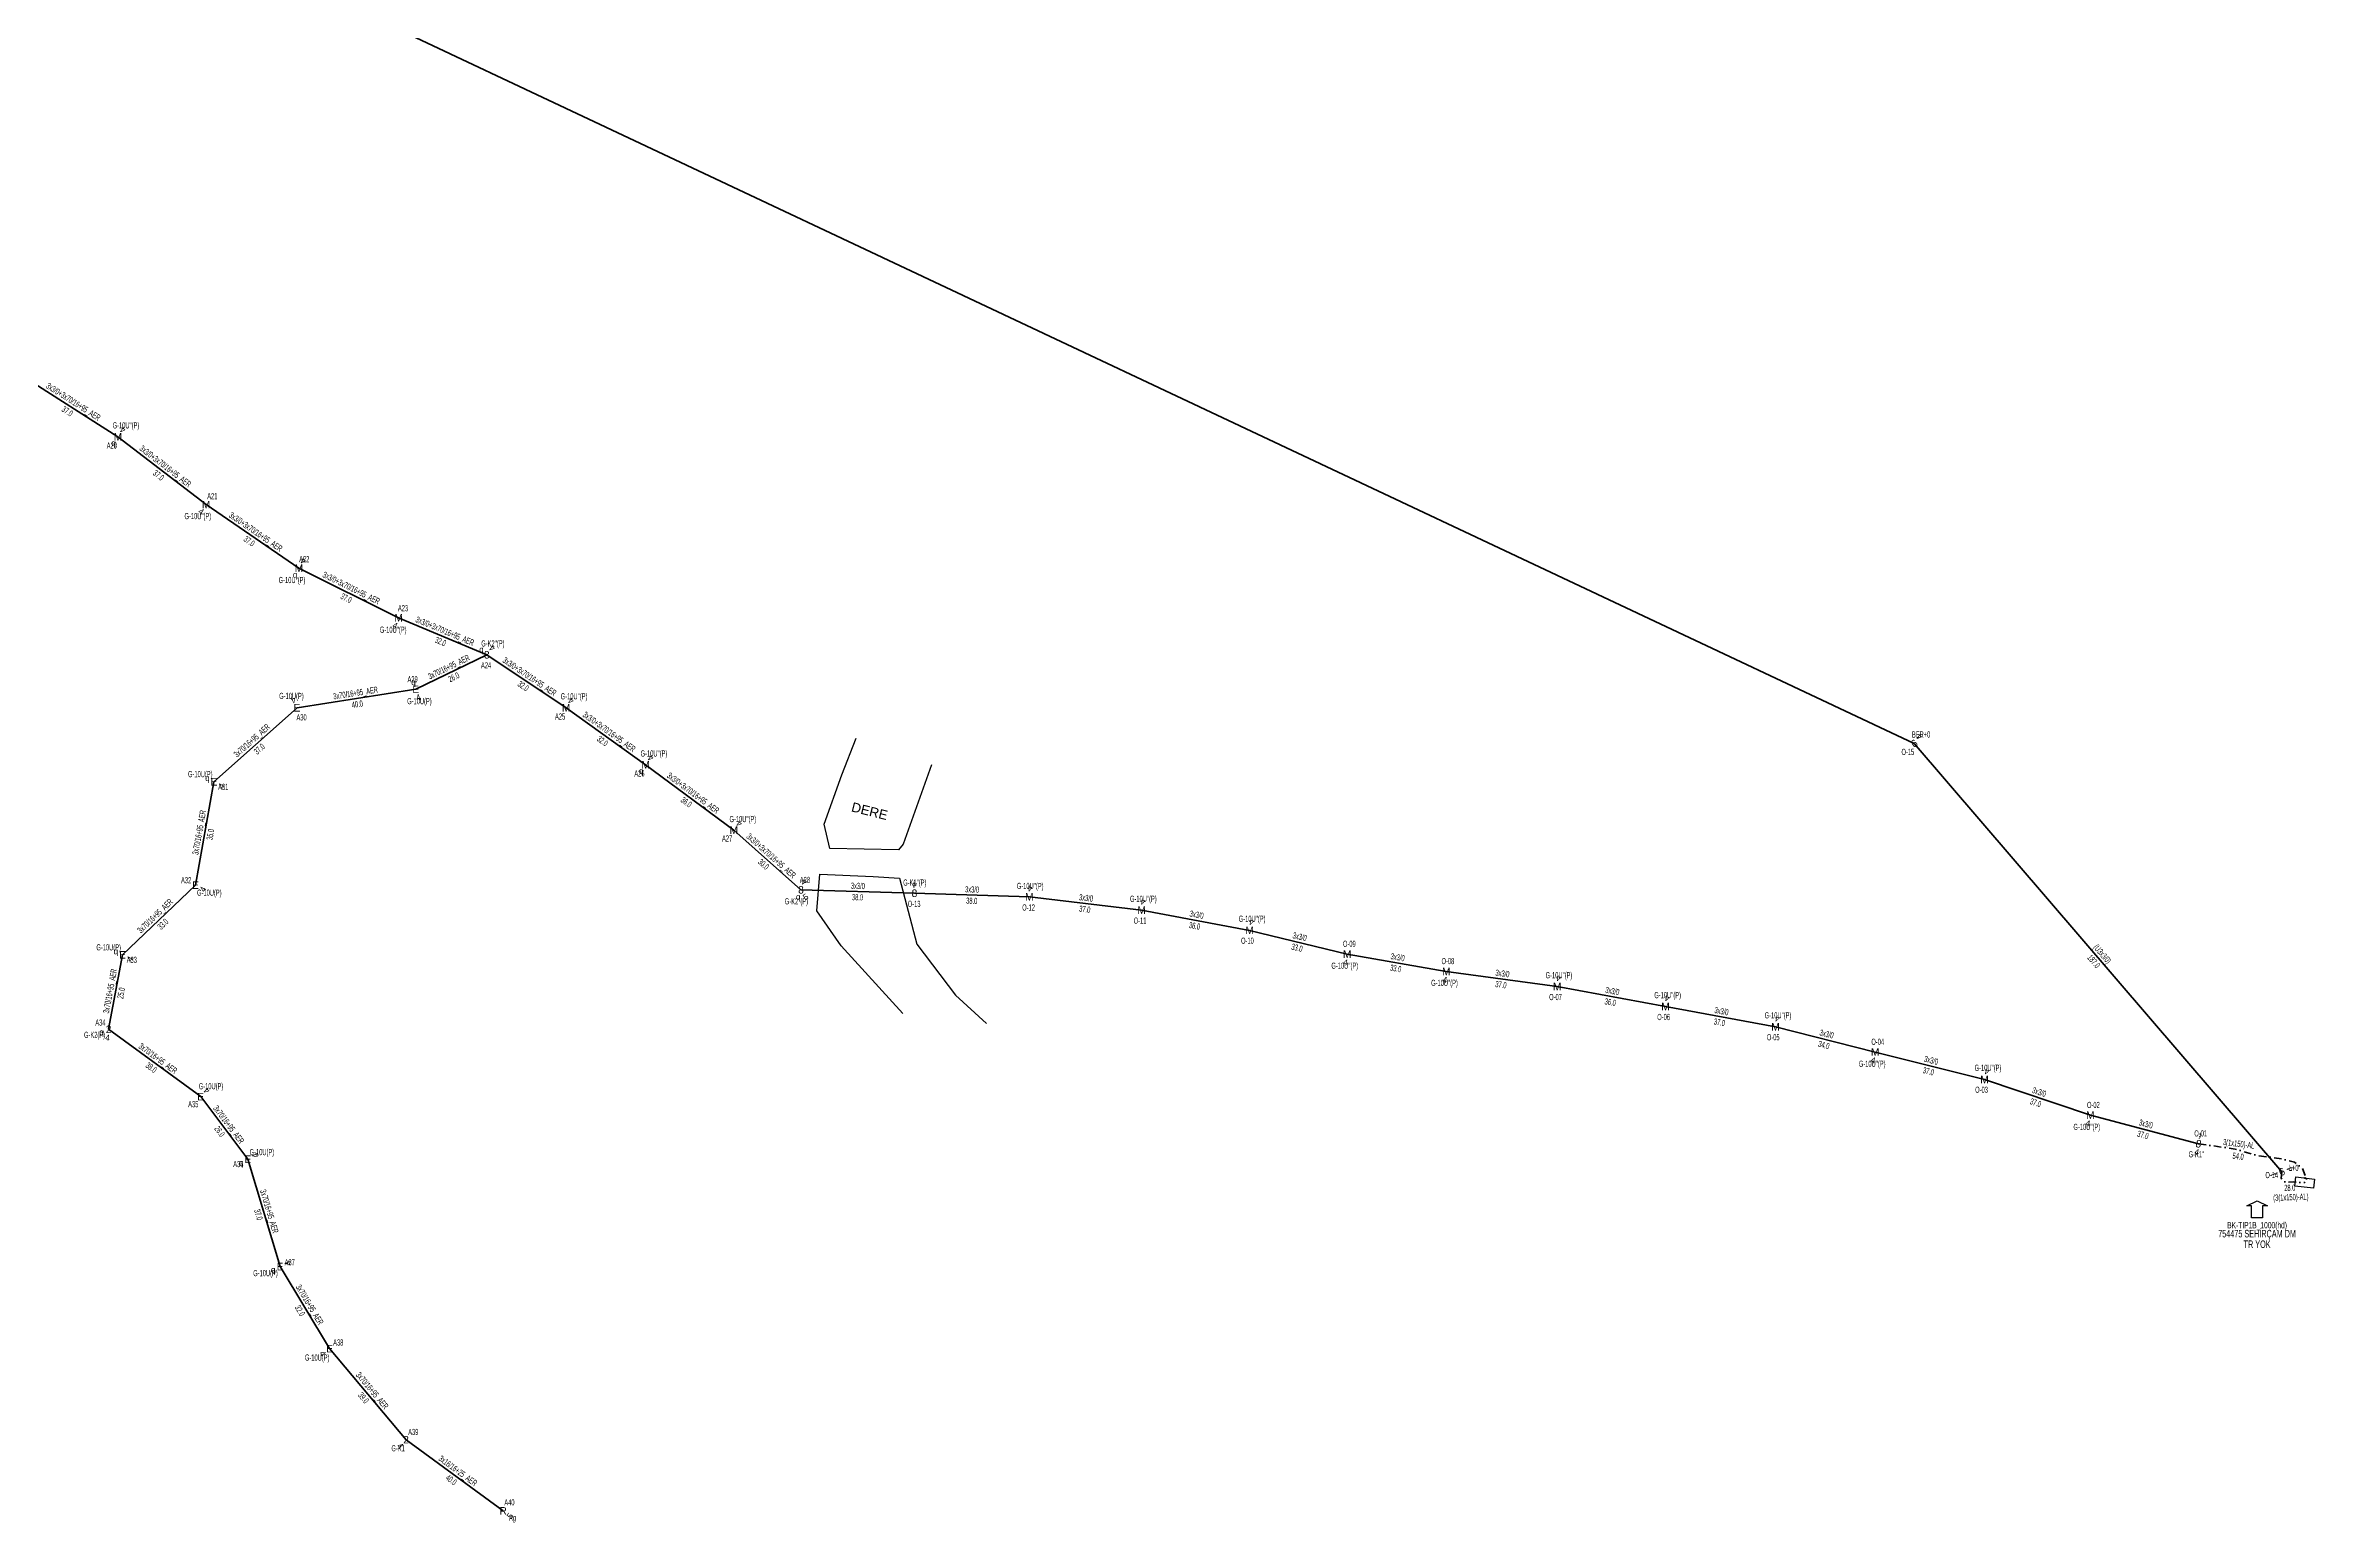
# Model space of a CAD drawing. Header units: millimetres. Extents: x 472380 to 475428, y 4017879 to 4021986.
# Drawn here: x 474677 to 475428, y 4019219 to 4019708 of the extents above; entities that cross this region are included whole.
import ezdxf
from ezdxf.enums import TextEntityAlignment as Align

# ---------------------------------------------------------------- set-up
doc = ezdxf.new("R2010")
doc.units = ezdxf.units.MM
doc.linetypes.add('DASHDOT', pattern=[5, 2.5, -1.25, 0, -1.25])
for name, color, linetype, lineweight in [('DIREK_AG_MEVCUT', 120, 'Continuous', 25), ('DIREK_AG_YENI', 108, 'Continuous', 25), ('DIREK_ENH_MEVCUT', 6, 'Continuous', 25), ('DIREK_OG_YENI', 10, 'Continuous', 25), ('HAT_AG_HAVAI_YENI', 3, 'Continuous', 50), ('HAT_ENH_HAVAI_MEVCUT', 6, 'Continuous', 70), ('HAT_ENH_YERALTI_MEVCUT', 6, 'DASHDOT', 70), ('HAT_OG_HAVAI_YENI', 1, 'Continuous', 70), ('HAT_OG_YERALTI_YENI', 1, 'DASHDOT', 70), ('KULLANICI', 1, 'Continuous', 25), ('TRAFO_MEVCUT', 5, 'Continuous', 30)]:
    doc.layers.add(name, color=color, linetype=linetype, lineweight=lineweight)
doc.styles.add('Direk', font='B_CAD')
doc.styles.get("Standard").update_dxf_attribs({"font": 'Arial'})

# ---------------------------------------------------------------- blocks, each defined once
blk = doc.blocks.new('MEV_BINA_KARE')
at = {"layer": 'TRAFO_MEVCUT', "linetype": 'Continuous'}
for p, q in [((-2.25, -2.25), (-2.25, 2.25)), ((-2.25, 2.25), (2.25, 2.25)), ((0, 1.8), (0, 2.7)), ((2.25, 2.25), (2.25, -2.25)), ((2.25, -2.25), (-2.25, -2.25))]:
    blk.add_line(p, q, dxfattribs=at)
blk = doc.blocks.new('MEV_BETKOSK')
at = {"layer": 'TRAFO_MEVCUT', "linetype": 'Continuous'}
for p, q in [((-3.4, 2), (0, 3.6)), ((-1.8, 2), (-3.4, 2)), ((-1.8, -2), (-1.8, 2)), ((0, 3.6), (3.4, 2)), ((3.4, 2), (1.8, 2)), ((1.8, 2), (1.8, -2)), ((1.8, -2), (-1.8, -2))]:
    blk.add_line(p, q, dxfattribs=at)

msp = doc.modelspace()

# ---------------------------------------------------------------- linework, layer by layer
at = {"layer": 'HAT_AG_HAVAI_YENI'}
for p, q in [((474823.46, 4019506.518), (474799.957893, 4019495.084132)), ((474760.681117, 4019488.981018), (474799.957893, 4019495.084132)), ((474733.205391, 4019464.50806), (474760.681117, 4019488.981018)), ((474727.068043, 4019430.291084), (474733.205391, 4019464.50806)), ((474702.93696, 4019407.253392), (474727.068043, 4019430.291084)), ((474698.324281, 4019382.620855), (474702.93696, 4019407.253392)), ((474728.803, 4019360.342), (474698.324281, 4019382.620855)), ((474744.38, 4019339.635), (474728.803, 4019360.342)), ((474755.061757, 4019304.119707), (474744.38, 4019339.635)), ((474771.475, 4019276.992), (474755.061757, 4019304.119707)), ((474796.747, 4019246.856), (474771.475, 4019276.992)), ((474796.747, 4019246.856), (474828.886, 4019223.318))]:
    msp.add_line(p, q, dxfattribs=at)
at = {"layer": 'HAT_ENH_HAVAI_MEVCUT'}
for p in [(473405.779009, 4020367.465824), (475417.353, 4019335.492)]:
    msp.add_line(p, (475295.742, 4019477.16), dxfattribs=at)
at = {"layer": 'HAT_ENH_YERALTI_MEVCUT', "flags": 128}
msp.add_lwpolyline([(475417.353, 4019335.492), (475417.177127, 4019333.329738), (475418.480826, 4019332.026039), (475421.367587, 4019332.11916), (475424.921, 4019331.897)], dxfattribs=at)
at = {"layer": 'HAT_OG_HAVAI_YENI'}
for p, q in [((474701.413, 4019578.603), (474669.97, 4019598.692)), ((474730.598, 4019556.173), (474701.413, 4019578.603)), ((474761.301, 4019535.133), (474730.598, 4019556.173)), ((474794.293, 4019518.752), (474761.301, 4019535.133)), ((474823.46, 4019506.518), (474794.293, 4019518.752)), ((474849.702, 4019488.964), (474823.46, 4019506.518)), ((474876.022, 4019470.095), (474849.702, 4019488.964)), ((474905.182, 4019448.48), (474876.022, 4019470.095)), ((474927.414, 4019428.763), (474905.182, 4019448.48)), ((474964.959, 4019427.616), (474927.414, 4019428.763)), ((474964.959, 4019427.616), (475002.972, 4019426.404)), ((475040.117, 4019422.04), (475002.972, 4019426.404)), ((475075.852, 4019415.357), (475040.117, 4019422.04)), ((475108.124, 4019407.493), (475075.852, 4019415.357)), ((475140.908, 4019401.74), (475108.124, 4019407.493)), ((475177.605, 4019396.748), (475140.908, 4019401.74)), ((475213.455, 4019390.134), (475177.605, 4019396.748)), ((475249.834, 4019383.418), (475213.455, 4019390.134)), ((475282.801, 4019375.098), (475249.834, 4019383.418)), ((475318.996, 4019365.984), (475282.801, 4019375.098)), ((475354.003, 4019354.235), (475318.996, 4019365.984)), ((475389.803, 4019344.768), (475354.003, 4019354.235))]:
    msp.add_line(p, q, dxfattribs=at)
at = {"layer": 'HAT_OG_YERALTI_YENI', "flags": 128}
msp.add_lwpolyline([(475389.803, 4019344.768), (475401.873723, 4019342.995004), (475409.716246, 4019340.744541), (475417.422378, 4019339.789799), (475421.582325, 4019338.63047), (475424.173767, 4019336.584594), (475425.674076, 4019332.765626), (475424.921, 4019331.897)], dxfattribs=at)
at = {"layer": 'KULLANICI', "color": 3, "flags": 128}
for points in [[(474970.569814, 4019470.143363), (474961.234483, 4019443.866137), (474959.620969, 4019442.022121), (474936.916524, 4019442.483125), (474935.072508, 4019450.435444), (474940.950308, 4019466.801085), (474945.675599, 4019478.902439)], [(474961.117052, 4019387.874928), (474940.717626, 4019410.23362), (474932.650057, 4019421.758719), (474933.687316, 4019433.975325), (474951.320717, 4019433.168568), (474959.964542, 4019432.592313), (474965.727092, 4019410.809875), (474978.519952, 4019393.867979), (474988.77729, 4019384.532649)]]:
    msp.add_lwpolyline(points, dxfattribs=at)

# ---------------------------------------------------------------- block references
at = {"layer": 'TRAFO_MEVCUT', "linetype": 'ByBlock', "xscale": 1.374769, "yscale": 0.687384, "rotation": 353.58916}
msp.add_blockref('MEV_BINA_KARE', (475424.921, 4019331.897), dxfattribs=at)
at = {"layer": 'TRAFO_MEVCUT', "linetype": 'ByBlock'}
msp.add_blockref('MEV_BETKOSK', (475409.163951, 4019322.277577), dxfattribs=at)

# ---------------------------------------------------------------- texts
at = {"layer": 'DIREK_AG_MEVCUT', "style": 'Direk'}
msp.add_text('R', height=2.5, dxfattribs=at).set_placement((474828.886, 4019223.318), align=Align.MIDDLE_CENTER)
at = {"layer": 'DIREK_AG_MEVCUT', "width": 0.53}
for s, p in [('A40', (474830.954024, 4019226.141699)), ('Ag', (474831.940679, 4019221.080811))]:
    msp.add_text(s, height=2.05, dxfattribs=at).set_placement(p, align=Align.MIDDLE_CENTER)
at = {"layer": 'DIREK_AG_MEVCUT', "color": 32, "style": 'Direk'}
msp.add_text('5', height=2, rotation=413.781653, dxfattribs=at).set_placement((474831.144959, 4019221.663581), align=Align.MIDDLE_CENTER)
at = {"layer": 'DIREK_AG_YENI', "width": 0.53}
for s, p in [('G-10U(P)', (474758.833107, 4019492.897213)), ('A29', (474798.911965, 4019498.424196)), ('A30', (474762.174777, 4019485.815741)), ('G-10U(P)', (474801.177576, 4019491.189204)), ('G-10U(P)', (474728.669851, 4019467.046884)), ('A31', (474736.259471, 4019462.7985)), ('A32', (474723.984877, 4019431.947613)), ('G-10U(P)', (474731.66102, 4019427.82336)), ('G-10U(P)', (474698.356542, 4019409.736954)), ('A33', (474706.013777, 4019405.585101)), ('G-K2(P)', (474693.683122, 4019380.78197)), ('A34', (474695.623444, 4019384.846947)), ('A35', (474726.345184, 4019357.850185)), ('G-10U(P)', (474732.220277, 4019363.806549)), ('G-10U(P)', (474749.051642, 4019341.999528)), ('A36', (474741.257218, 4019338.05442)), ('A37', (474758.260222, 4019305.54091)), ('G-10U(P)', (474750.238445, 4019301.976521)), ('A38', (474774.321589, 4019279.028402)), ('G-10U(P)', (474767.341412, 4019274.0349)), ('A39', (474799.139243, 4019249.410833)), ('G-K1', (474794.129863, 4019244.060988))]:
    msp.add_text(s, height=2.05, dxfattribs=at).set_placement(p, align=Align.MIDDLE_CENTER)
at = {"layer": 'DIREK_AG_YENI', "color": 4, "style": 'Direk'}
for p in [(474799.210801, 4019497.469892), (474731.023905, 4019465.729173), (474700.739233, 4019408.445028), (474696.000066, 4019381.699972), (474742.149442, 4019338.506014), (474752.777139, 4019303.104561)]:
    msp.add_text('q', height=2, dxfattribs=at).set_placement(p, align=Align.MIDDLE_CENTER)
at = {"layer": 'DIREK_AG_YENI', "style": 'Direk'}
for s, p in [('E', (474799.957893, 4019495.084132)), ('E', (474760.681117, 4019488.981018)), ('E', (474733.205391, 4019464.50806)), ('E', (474727.068043, 4019430.291084)), ('E', (474702.93696, 4019407.253392)), ('2', (474698.324281, 4019382.620855)), ('E', (474728.803, 4019360.342)), ('E', (474744.38, 4019339.635)), ('E', (474755.061757, 4019304.119707)), ('E', (474771.475, 4019276.992)), ('2', (474796.747, 4019246.856))]:
    msp.add_text(s, height=2.5, dxfattribs=at).set_placement(p, align=Align.MIDDLE_CENTER)
at = {"layer": 'DIREK_AG_YENI', "color": 32, "style": 'Direk'}
for rotation, p in [(377.387755, (474800.794637, 4019492.41208)), (205.262121, (474759.486189, 4019491.51324)), (420.761538, (474735.648655, 4019463.140412)), (421.751668, (474729.534575, 4019428.96586)), (421.532875, (474705.398414, 4019405.918759)), (352.72431, (474697.969678, 4019379.8434)), (135.393563, (474730.769253, 4019362.335452)), (116.846022, (474746.878225, 4019340.899464)), (113.957451, (474757.620529, 4019305.256669)), (305.579298, (474769.197729, 4019275.362878)), (316.882397, (474794.833205, 4019244.812133))]:
    msp.add_text('4', height=2, rotation=rotation, dxfattribs=at).set_placement(p, align=Align.MIDDLE_CENTER)
at = {"layer": 'DIREK_ENH_MEVCUT', "style": 'Direk'}
msp.add_text('6', height=2.5, rotation=32.356846, dxfattribs=at).set_placement((475295.742, 4019477.16), align=Align.MIDDLE_CENTER)
at = {"layer": 'DIREK_ENH_MEVCUT', "width": 0.53}
for s, p in [('BER+0', (475298.011018, 4019480.13958)), ('O-15', (475293.621522, 4019474.375477))]:
    msp.add_text(s, height=2.05, dxfattribs=at).set_placement(p, align=Align.MIDDLE_CENTER)
at = {"layer": 'DIREK_ENH_MEVCUT', "color": 32, "style": 'Direk'}
for s, rotation, p in [('4', 142.709896, (475297.438383, 4019479.387619)), ('f', 287.996741, (475414.689993, 4019334.626904))]:
    msp.add_text(s, height=2, rotation=rotation, dxfattribs=at).set_placement(p, align=Align.MIDDLE_CENTER)
at = {"layer": 'DIREK_ENH_MEVCUT', "linetype": 'ByBlock', "width": 0.53}
for s, p in [('O-14', (475414.024241, 4019334.41063)), ('L+0', (475421.270576, 4019336.764651))]:
    msp.add_text(s, height=2.05, dxfattribs=at).set_placement(p, align=Align.MIDDLE_CENTER)
at = {"layer": 'DIREK_ENH_MEVCUT', "linetype": 'ByBlock', "style": 'Direk'}
msp.add_text('6', height=2.5, rotation=24.050299, dxfattribs=at).set_placement((475417.353, 4019335.492), align=Align.MIDDLE_CENTER)
at = {"layer": 'DIREK_ENH_MEVCUT', "color": 32, "linetype": 'ByBlock', "style": 'Direk'}
msp.add_text('4', height=2, rotation=107.996741, dxfattribs=at).set_placement((475420.016007, 4019336.357096), align=Align.MIDDLE_CENTER)
at = {"layer": 'DIREK_OG_YENI', "width": 0.53}
for s, p in [("G-10U''(P)", (474704.079695, 4019582.403064)), ('A20', (474699.402518, 4019575.738046)), ("G-10U''(P)", (474727.855065, 4019552.395302)), ('A21', (474732.654403, 4019559.005174)), ('A22', (474763.072827, 4019538.151382)), ("G-10U''(P)", (474759.019504, 4019531.246377)), ('A23', (474795.748886, 4019521.934828)), ("G-10U''(P)", (474792.493002, 4019514.816882)), ("G-K2''(P)", (474825.477997, 4019510.270917)), ('A24', (474823.220833, 4019503.026181)), ("G-10U''(P)", (474852.339681, 4019492.772112)), ('A25', (474847.709103, 4019486.086786)), ("G-10U''(P)", (474878.773965, 4019473.869931)), ('A26', (474873.960186, 4019467.266764)), ("G-10U''(P)", (474908.177014, 4019452.170829)), ('A27', (474902.976605, 4019445.762237)), ('A28', (474928.70581, 4019432.01588)), ("G-K2''(P)", (474925.903271, 4019424.958867)), ("G-K1''(P)", (474965.06977, 4019431.164413)), ("G-10U''(P)", (475003.24319, 4019430.041755)), ("G-10U''(P)", (475040.68815, 4019425.795815)), ('O-13', (474964.849794, 4019424.117704)), ('O-12', (475002.711801, 4019422.913685)), ('O-11', (475039.590801, 4019418.579781)), ("G-10U''(P)", (475076.676295, 4019419.187685)), ('O-10', (475075.115716, 4019411.935321)), ('O-09', (475108.841168, 4019410.918736)), ("G-10U''(P)", (475107.323332, 4019403.668404)), ('O-08', (475141.446456, 4019405.198333)), ("G-10U''(P)", (475140.322473, 4019397.979351)), ("G-10U''(P)", (475178.208285, 4019400.514522)), ('O-07', (475177.05146, 4019393.29205)), ("G-10U''(P)", (475214.155708, 4019393.930815)), ("G-10U''(P)", (475250.670745, 4019387.251821)), ('O-06', (475212.819797, 4019386.692123)), ('O-05', (475249.087681, 4019379.998496)), ('O-04', (475283.656543, 4019378.491825)), ("G-10U''(P)", (475281.826626, 4019371.23279)), ("G-10U''(P)", (475320.138326, 4019369.879579)), ('O-03', (475318.011142, 4019362.625421)), ('O-02', (475355.007739, 4019357.587686)), ("G-10U''(P)", (475352.834372, 4019350.335436)), ('O-01', (475390.505827, 4019348.196707)), ("G-K1''", (475389.087496, 4019341.277448))]:
    msp.add_text(s, height=2.05, dxfattribs=at).set_placement(p, align=Align.MIDDLE_CENTER)
at = {"layer": 'DIREK_OG_YENI', "color": 4, "style": 'Direk'}
for p in [(474699.976942, 4019576.556604), (474760.035409, 4019532.977013), (474821.692233, 4019508.285767), (474874.549275, 4019468.074831), (474926.491278, 4019426.439515)]:
    msp.add_text('q', height=2, dxfattribs=at).set_placement(p, align=Align.MIDDLE_CENTER)
at = {"layer": 'DIREK_OG_YENI', "style": 'Direk'}
for s, p in [('M', (474701.413, 4019578.603)), ('M', (474730.598, 4019556.173)), ('M', (474761.301, 4019535.133)), ('M', (474794.293, 4019518.752)), ('8', (474823.46, 4019506.518)), ('M', (474849.702, 4019488.964)), ('M', (474876.022, 4019470.095)), ('M', (474905.182, 4019448.48)), ('8', (474927.414, 4019428.763)), ('8', (474964.959, 4019427.616)), ('M', (475002.972, 4019426.404)), ('M', (475040.117, 4019422.04)), ('M', (475075.852, 4019415.357)), ('M', (475108.124, 4019407.493)), ('M', (475140.908, 4019401.74)), ('M', (475177.605, 4019396.748)), ('M', (475213.455, 4019390.134)), ('M', (475249.834, 4019383.418)), ('M', (475282.801, 4019375.098)), ('M', (475318.996, 4019365.984)), ('M', (475354.003, 4019354.235))]:
    msp.add_text(s, height=2.5, dxfattribs=at).set_placement(p, align=Align.MIDDLE_CENTER)
at = {"layer": 'DIREK_OG_YENI', "color": 32, "style": 'Direk'}
for s, rotation, p in [('4', 144.940744, (474703.021385, 4019580.894964)), ('4', 324.017108, (474728.952878, 4019553.907261)), ('4', 149.586538, (474762.718462, 4019537.547705)), ('4', 335.419747, (474793.128291, 4019516.205737)), ('4', 140.61017, (474825.236861, 4019508.681969)), ('4', 145.291663, (474851.296318, 4019491.265771)), ('4', 143.907552, (474877.671452, 4019472.357589)), ('4', 140.941554, (474906.946316, 4019450.65421)), ('4', 158.340574, (474928.447448, 4019431.365304)), ('5', 393.295366, (474928.951075, 4019426.422615)), ('4', 178.211984, (474965.046365, 4019430.414637)), ('4', 175.736551, (475003.180159, 4019429.196252)), ('4', 171.353227, (475040.537959, 4019424.808175)), ('4', 167.85615, (475076.441027, 4019418.094343)), ('4', 348.176051, (475107.550265, 4019404.752411)), ('4', 351.150201, (475140.477235, 4019398.973334)), ('4', 170.900212, (475178.047832, 4019399.51276)), ('4', 169.543632, (475213.963163, 4019392.887502)), ('4', 167.688055, (475250.431055, 4019386.153603)), ('4', 345.851208, (475282.116566, 4019372.38294)), ('4', 163.656937, (475319.783886, 4019368.670863)), ('4', 343.317488, (475353.199209, 4019351.552852)), ('4', 348.415803, (475389.240738, 4019342.025034)), ('f', 168.415803, (475390.365262, 4019347.510966))]:
    msp.add_text(s, height=2, rotation=rotation, dxfattribs=at).set_placement(p, align=Align.MIDDLE_CENTER)
at = {"layer": 'DIREK_OG_YENI', "style": 'Direk'}
msp.add_text('8', height=2.5, rotation=347.319838, dxfattribs=at).set_placement((475389.803, 4019344.768), align=Align.MIDDLE_CENTER)
at = {"layer": 'HAT_AG_HAVAI_YENI', "lineweight": 30, "width": 0.53}
for s, rotation, p in [('3x70/16+95_AER', 385.942209, (474811.337209, 4019501.565241)), ('3x70/16+95_AER', 8.832404, (474780.188992, 4019492.872495)), ('3x70/16+95_AER', 41.691837, (474746.377898, 4019477.379262)), ('3x70/16+95_AER', 79.831239, (474729.300069, 4019447.549637)), ('3x70/16+95_AER', 43.672098, (474714.415551, 4019419.387046, 237363.534021)), ('3x70/16+95_AER', 79.393651, (474699.795142, 4019395.093575, 237351.46848)), ('3x70/16+95_AER', 323.83453, (474714.065242, 4019372.167646, 237349.16214)), ('3x70/16+95_AER', 306.954797, (474737.27092, 4019350.499524)), ('3x70/16+95_AER', 286.738524, (474750.535112, 4019322.122366)), ('3x70/16+95_AER', 301.174988, (474763.99548, 4019290.995859)), ('3x70/16+95_AER', 309.983792, (474784.762377, 4019262.470073, 237385.737349)), ('3x16/16+25_AER', 323.781515, (474813.318971, 4019235.772642, 237414.443))]:
    msp.add_text(s, height=2.05, rotation=rotation, dxfattribs=at).set_placement(p, align=Align.CENTER)
for s, rotation, p in [('26.0', 385.942209, (474812.080899, 4019500.03654)), ('40.0', 8.832404, (474780.450018, 4019491.192654)), ('37.0', 41.691837, (474747.508609, 4019476.109816)), ('35.0', 79.831239, (474730.973365, 4019447.249506)), ('33.0', 43.672098, (474715.589452, 4019418.15743, 237363.534021)), ('25.0', 79.393651, (474701.466098, 4019394.780672, 237351.46848)), ('38.0', 323.83453, (474713.062039, 4019370.795209, 237349.16214)), ('26.0', 306.954797, (474735.912433, 4019349.47751)), ('37.0', 286.738524, (474748.907143, 4019321.632758)), ('32.0', 301.174988, (474762.540976, 4019290.115847)), ('39.0', 309.983792, (474783.459792, 4019261.377702, 237385.737349)), ('40.0', 323.781515, (474812.314499, 4019234.401133, 237414.443))]:
    msp.add_text(s, height=2.05, rotation=rotation, dxfattribs=at).set_placement(p, align=Align.TOP_CENTER)
at = {"layer": 'HAT_ENH_HAVAI_MEVCUT', "lineweight": 30, "width": 0.53}
msp.add_text('187.0', height=2.05, rotation=310.64362, dxfattribs=at).set_placement((475355.902983, 4019405.772279), align=Align.TOP_CENTER)
msp.add_text('(U3x3/0)', height=2.05, rotation=310.64362, dxfattribs=at).set_placement((475357.192902, 4019406.879577), align=Align.CENTER)
at = {"layer": 'HAT_ENH_YERALTI_MEVCUT', "lineweight": 30, "width": 0.53}
msp.add_text('(3(1x150)-AL)', height=2.05, rotation=1.84761, dxfattribs=at).set_placement((475420.374293, 4019326.066274), align=Align.CENTER)
msp.add_text('28.0', height=2.05, rotation=1.84761, dxfattribs=at).set_placement((475419.951612, 4019331.223042), align=Align.TOP_CENTER)
at = {"layer": 'HAT_OG_HAVAI_YENI', "lineweight": 30, "width": 0.53}
for s, rotation, p in [('3x3/0+3x70/16+95_AER', 327.424601, (474686.14947, 4019589.363983)), ('3x3/0+3x70/16+95_AER', 322.456534, (474716.523704, 4019568.062081)), ('3x3/0+3x70/16+95_AER', 325.577411, (474746.430221, 4019546.354195)), ('3x3/0+3x70/16+95_AER', 333.595002, (474778.175033, 4019527.703698)), ('3x3/0+3x70/16+95_AER', 337.244246, (474809.205315, 4019513.418655, 237397.146424)), ('3x3/0+3x70/16+95_AER', 326.220687, (474837.053693, 4019498.44735, 237411.730107)), ('3x3/0+3x70/16+95_AER', 324.362529, (474863.357002, 4019480.220357, 237424.85099)), ('3x3/0+3x70/16+95_AER', 323.452278, (474891.108047, 4019459.97051)), ('3x3/0+3x70/16+95_AER', 318.430825, (474916.861938, 4019439.257516, 237452.590879)), ('3x3/0', 358.25076, (474946.212316, 4019429.039172, 237463.707064)), ('3x3/0', 358.173246, (474983.992507, 4019427.859644, 237501.486105)), ('3x3/0', 353.299721, (475021.644004, 4019425.066201, 237501.486105)), ('3x3/0', 349.406754, (475058.141023, 4019419.53405, 237520.058725)), ('3x3/0', 346.305071, (475092.189279, 4019412.250764, 237537.926038)), ('3x3/0', 350.046582, (475124.663043, 4019405.453491)), ('3x3/0', 352.253804, (475159.371071, 4019400.086046)), ('3x3/0', 349.547615, (475195.684034, 4019394.277042)), ('3x3/0', 349.539464, (475231.798725, 4019387.611943)), ('3x3/0', 345.836392, (475266.525517, 4019380.082103)), ('3x3/0', 345.866294, (475301.106187, 4019371.36526)), ('3x3/0', 341.447338, (475336.769857, 4019360.915309)), ('3x3/0', 345.18787, (475372.120183, 4019350.323336))]:
    msp.add_text(s, height=2.05, rotation=rotation, dxfattribs=at).set_placement(p, align=Align.CENTER)
for s, rotation, p in [('37.0', 327.424601, (474685.234175, 4019587.931421)), ('37.0', 322.456534, (474715.487787, 4019566.714166)), ('37.0', 325.577411, (474745.469225, 4019544.951881)), ('37.0', 333.595002, (474777.41902, 4019526.181054)), ('32.0', 337.244246, (474808.547748, 4019511.85098, 237397.146424)), ('32.0', 326.220687, (474836.108501, 4019497.034335, 237411.730107)), ('32.0', 324.362529, (474862.36649, 4019478.838733, 237424.85099)), ('36.0', 323.452278, (474890.095711, 4019458.604796)), ('30.0', 318.430825, (474915.733948, 4019437.985652, 237452.590879)), ('38.0', 358.25076, (474946.160423, 4019427.339964, 237463.707064)), ('38.0', 358.173246, (474983.938315, 4019426.160508, 237501.486105)), ('37.0', 353.299721, (475021.445656, 4019423.377812, 237501.486105)), ('36.0', 349.406754, (475057.828503, 4019417.863023, 237520.058725)), ('33.0', 346.305071, (475091.7868, 4019410.599094, 237537.926038)), ('33.0', 350.046582, (475124.369202, 4019403.779078)), ('37.0', 352.253804, (475159.141937, 4019398.401559)), ('36.0', 349.547615, (475195.375623, 4019392.605251)), ('37.0', 349.539464, (475231.490076, 4019385.940196)), ('34.0', 345.836392, (475266.109541, 4019378.433781)), ('37.0', 345.866294, (475300.691072, 4019369.716721)), ('37.0', 341.447338, (475336.228957, 4019359.303655)), ('37.0', 345.18787, (475371.685577, 4019348.679828))]:
    msp.add_text(s, height=2.05, rotation=rotation, dxfattribs=at).set_placement(p, align=Align.TOP_CENTER)
at = {"layer": 'HAT_OG_YERALTI_YENI', "lineweight": 30, "width": 0.53}
msp.add_text('3(1x150)-AL', height=2.05, rotation=352.937397, dxfattribs=at).set_placement((475402.964857, 4019343.745159), align=Align.CENTER)
msp.add_text('54.0', height=2.05, rotation=352.937397, dxfattribs=at).set_placement((475403.033053, 4019341.631087), align=Align.TOP_CENTER)
at = {"layer": 'KULLANICI', "color": 3}
msp.add_text('DERE', height=3.1352, rotation=345.963946, dxfattribs=at).set_placement((474950.508994, 4019456.318513), align=Align.TOP_CENTER)
at = {"layer": 'TRAFO_MEVCUT', "linetype": 'ByBlock', "width": 0.6}
for s, height, p in [('754475 SEHİRÇAM DM', 2.5, (475409.163951, 4019313.777577)), ('BK-TIP1B_1000(hd)', 2.1, (475409.163951, 4019316.777577)), ('TR YOK', 2.5, (475409.163951, 4019310.277577))]:
    msp.add_text(s, height=height, dxfattribs=at).set_placement(p, align=Align.CENTER)

doc.saveas('drawing.dxf')
